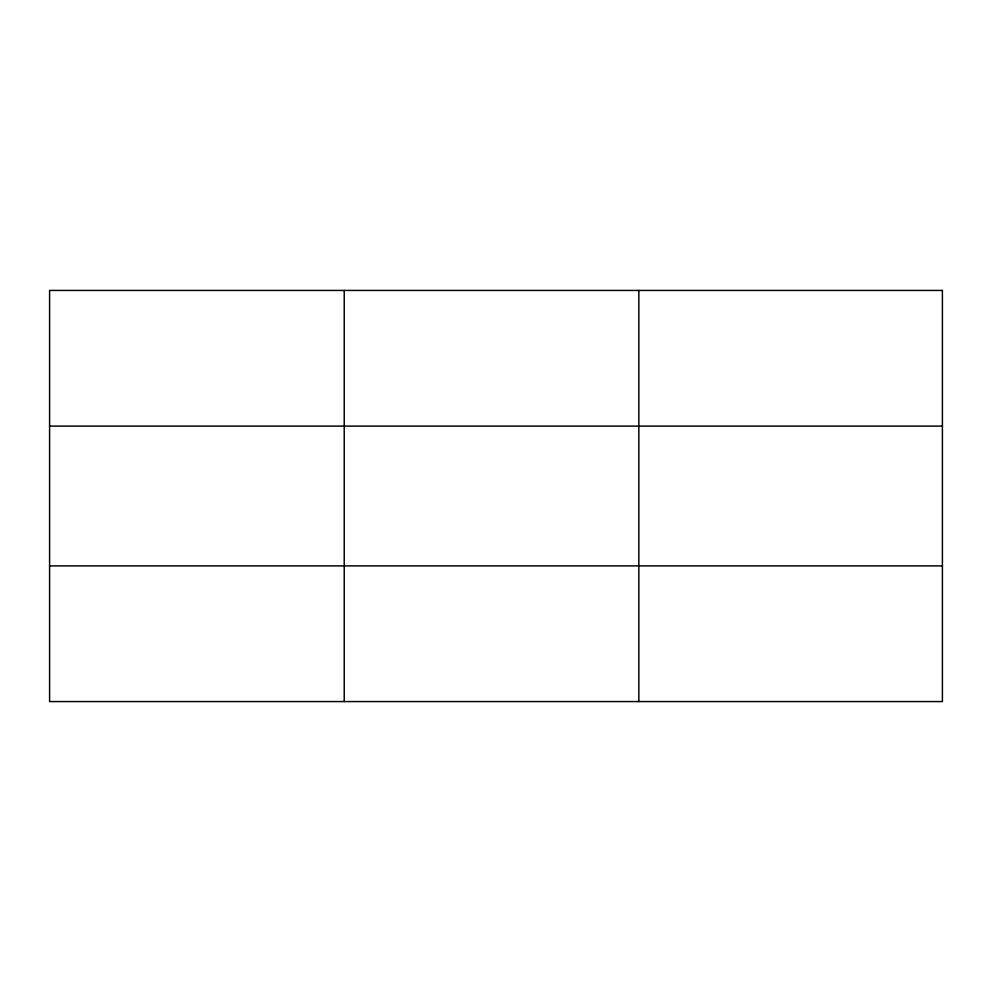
<?xml version="1.0" encoding="UTF-8"?>
<svg xmlns="http://www.w3.org/2000/svg" width="992" height="992" viewBox="0 0 992 992"><rect width="100%" height="100%" fill="white"/><g stroke="black" fill="none" stroke-linecap="round" stroke-linejoin="round"><path stroke-width="1.49" d="M344.224 701.567L344.224 290.433M638.848 701.567L638.848 290.433M49.6 426.114L942.4 426.114M49.6 565.886L942.4 565.886M942.4 290.433L942.4 701.567L49.6 701.567L49.6 290.433L942.4 290.433"/></g></svg>
